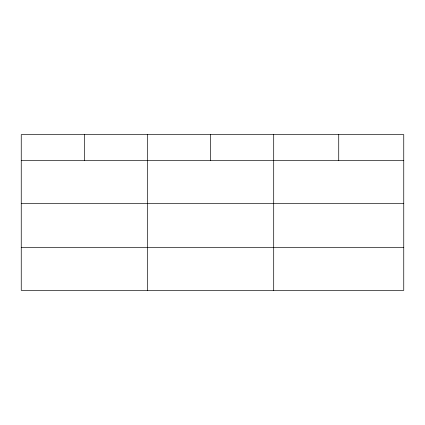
<?xml version="1.0" encoding="UTF-8"?>
<svg xmlns="http://www.w3.org/2000/svg" width="425" height="425" viewBox="0 0 425 425"><rect width="100%" height="100%" fill="white"/><g stroke="black" fill="none" stroke-linecap="round" stroke-linejoin="round"><path stroke-width="0.64" d="M403.75 203.458L403.75 134.64L21.25 134.64L21.25 290.36L403.75 290.36L403.75 203.458L21.25 203.458M21.25 160.655L403.75 160.655M21.25 247.557L403.75 247.557M338.725 134.64L338.725 160.655M273.7 134.64L273.7 290.36M210.587 134.64L210.587 160.655M147.475 134.64L147.475 290.36M84.363 134.64L84.363 160.655"/></g></svg>
